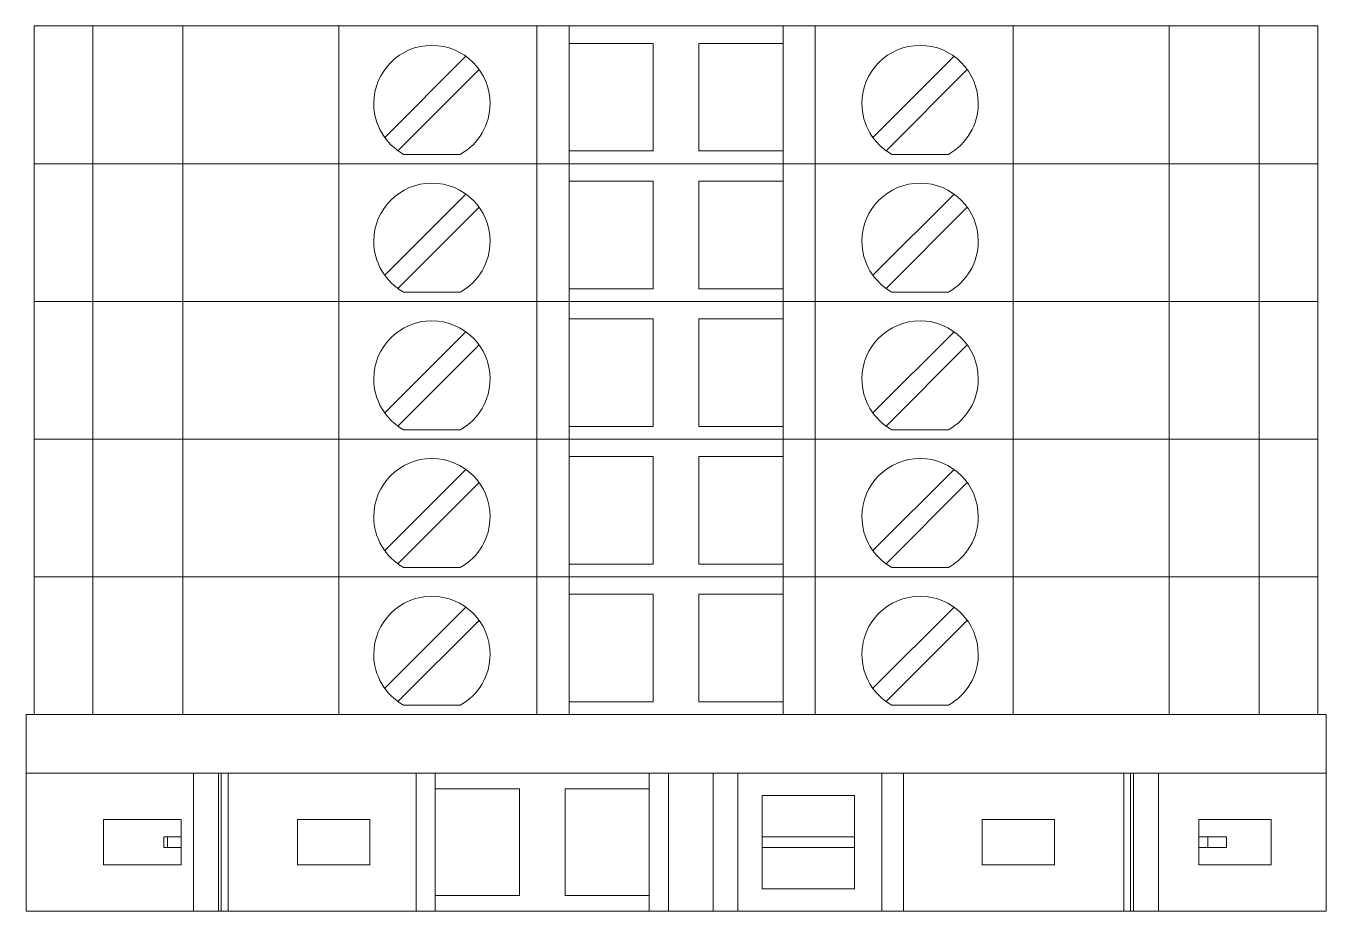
# Model space of a CAD drawing. Header units: millimetres. Extents: x 1880 to 4113, y 771 to 2990.
# Drawn here: x 2250.29 to 2298.89, y 1240.41 to 1273.51 of the extents above; entities that cross this region are included whole.
import ezdxf

# ---------------------------------------------------------------- set-up
doc = ezdxf.new("R2010")
doc.units = ezdxf.units.MM
doc.layers.add('000-PI-Oprema', color=30, linetype='Continuous', lineweight=5)
doc.layers.add('000-PI-ORMAR', color=2, linetype='Continuous')

msp = doc.modelspace()

# ---------------------------------------------------------------- linework, layer by layer
at = {"color": 0, "linetype": 'ByBlock', "lineweight": 0, "ltscale": 0.25}
msp.add_lwpolyline([(2250.29, 1247.763), (2250.29, 1240.413), (2298.89, 1240.413), (2298.89, 1247.763), (2250.29, 1247.763)], dxfattribs=at)
at = {"layer": '000-PI-Oprema', "color": 0, "linetype": 'ByBlock', "lineweight": 0}
for p, q in [((2250.29, 1247.763), (2250.29, 1240.413)), ((2298.89, 1247.763), (2250.29, 1247.763)), ((2298.89, 1240.413), (2298.89, 1247.763)), ((2256.555, 1245.563), (2250.29, 1245.563)), ((2256.555, 1240.413), (2256.555, 1245.563)), ((2257.492, 1245.563), (2256.555, 1245.563)), ((2257.492, 1240.413), (2257.492, 1245.563)), ((2257.592, 1245.563), (2257.492, 1245.563)), ((2257.592, 1245.563), (2257.592, 1240.413)), ((2257.85, 1245.563), (2257.592, 1245.563)), ((2257.85, 1245.563), (2257.85, 1240.413)), ((2264.871, 1245.563), (2257.85, 1245.563)), ((2264.871, 1245.563), (2265.59, 1245.563)), ((2264.871, 1240.413), (2264.871, 1245.563)), ((2265.59, 1244.988), (2265.59, 1245.563)), ((2265.59, 1245.563), (2273.59, 1245.563)), ((2273.59, 1245.563), (2273.59, 1244.988)), ((2273.59, 1245.563), (2274.308, 1245.563)), ((2274.308, 1245.563), (2275.98, 1245.563)), ((2274.308, 1240.413), (2274.308, 1245.563)), ((2276.905, 1245.563), (2275.98, 1245.563)), ((2275.98, 1245.563), (2275.98, 1240.413)), ((2282.279, 1245.563), (2276.905, 1245.563)), ((2276.905, 1245.563), (2276.905, 1240.413)), ((2282.279, 1245.563), (2282.279, 1240.413)), ((2283.099, 1245.563), (2282.279, 1245.563)), ((2283.099, 1240.413), (2283.099, 1245.563)), ((2283.099, 1245.563), (2291.329, 1245.563)), ((2291.329, 1245.563), (2291.329, 1240.413)), ((2291.329, 1245.563), (2291.587, 1245.563)), ((2291.587, 1240.413), (2291.587, 1245.563)), ((2291.587, 1245.563), (2291.688, 1245.563)), ((2292.624, 1245.563), (2291.688, 1245.563)), ((2291.688, 1240.413), (2291.688, 1245.563)), ((2292.624, 1245.563), (2298.89, 1245.563)), ((2292.624, 1240.413), (2292.624, 1245.563)), ((2265.59, 1240.988), (2265.59, 1244.988)), ((2265.59, 1244.988), (2268.74, 1244.988)), ((2268.74, 1244.988), (2268.74, 1240.988)), ((2270.44, 1244.988), (2273.59, 1244.988)), ((2270.44, 1240.988), (2270.44, 1244.988)), ((2273.59, 1244.988), (2273.59, 1240.988)), ((2277.815, 1244.738), (2281.265, 1244.738)), ((2277.815, 1243.188), (2277.815, 1244.738)), ((2281.265, 1244.738), (2281.265, 1243.188)), ((2253.19, 1242.138), (2253.19, 1243.838)), ((2253.19, 1243.838), (2256.09, 1243.838)), ((2256.09, 1243.838), (2256.09, 1243.188)), ((2260.44, 1243.838), (2263.14, 1243.838)), ((2260.44, 1242.138), (2260.44, 1243.838)), ((2263.14, 1243.838), (2263.14, 1242.138)), ((2286.04, 1243.838), (2288.74, 1243.838)), ((2286.04, 1242.138), (2286.04, 1243.838)), ((2288.74, 1243.838), (2288.74, 1242.138)), ((2294.14, 1243.188), (2294.14, 1243.838)), ((2294.14, 1243.838), (2296.84, 1243.838)), ((2296.84, 1243.838), (2296.84, 1242.138)), ((2255.575, 1243.188), (2255.444, 1243.188)), ((2255.444, 1242.788), (2255.444, 1243.188)), ((2255.575, 1243.188), (2255.575, 1242.788)), ((2255.575, 1243.188), (2256.09, 1243.188)), ((2256.09, 1243.188), (2256.09, 1242.788)), ((2277.815, 1243.188), (2281.265, 1243.188)), ((2277.815, 1242.788), (2277.815, 1243.188)), ((2281.265, 1243.188), (2281.265, 1242.788)), ((2294.14, 1242.788), (2294.14, 1243.188)), ((2294.14, 1243.188), (2294.475, 1243.188)), ((2294.475, 1243.188), (2294.475, 1242.788)), ((2295.175, 1243.188), (2294.475, 1243.188)), ((2295.175, 1243.188), (2295.175, 1242.788)), ((2255.575, 1242.788), (2255.444, 1242.788)), ((2255.575, 1242.788), (2256.09, 1242.788)), ((2256.09, 1242.788), (2256.09, 1242.138)), ((2277.815, 1242.788), (2281.265, 1242.788)), ((2277.815, 1241.238), (2277.815, 1242.788)), ((2281.265, 1242.788), (2281.265, 1241.238)), ((2294.14, 1242.788), (2294.475, 1242.788)), ((2294.14, 1242.138), (2294.14, 1242.788)), ((2295.175, 1242.788), (2294.475, 1242.788)), ((2256.09, 1242.138), (2253.19, 1242.138)), ((2263.14, 1242.138), (2260.44, 1242.138)), ((2288.74, 1242.138), (2286.04, 1242.138)), ((2296.84, 1242.138), (2294.14, 1242.138)), ((2268.74, 1240.988), (2265.59, 1240.988)), ((2265.59, 1240.413), (2265.59, 1240.988)), ((2273.59, 1240.988), (2270.44, 1240.988)), ((2273.59, 1240.988), (2273.59, 1240.413)), ((2281.265, 1241.238), (2277.815, 1241.238)), ((2257.492, 1240.413), (2256.555, 1240.413)), ((2257.592, 1240.413), (2257.492, 1240.413)), ((2257.85, 1240.413), (2257.592, 1240.413)), ((2264.871, 1240.413), (2265.59, 1240.413))]:
    msp.add_line(p, q, dxfattribs=at)
at = {"layer": '000-PI-Oprema', "color": 0, "linetype": 'ByBlock', "lineweight": 0, "ltscale": 0.25}
msp.add_line((2298.89, 1240.413), (2250.29, 1240.413), dxfattribs=at)
at = {"layer": '000-PI-ORMAR', "color": 0, "linetype": 'ByBlock', "lineweight": 0}
for p, q in [((2250.59, 1273.513), (2250.59, 1273.513)), ((2250.59, 1273.513), (2251.272, 1273.513)), ((2250.59, 1268.363), (2250.59, 1273.513)), ((2251.59, 1273.513), (2251.272, 1273.513)), ((2251.59, 1273.513), (2251.59, 1273.513)), ((2252.79, 1273.513), (2251.59, 1273.513)), ((2252.79, 1273.513), (2252.79, 1273.513)), ((2254.381, 1273.513), (2252.79, 1273.513)), ((2252.79, 1268.363), (2252.79, 1273.513)), ((2256.524, 1273.513), (2254.381, 1273.513)), ((2254.84, 1273.513), (2254.84, 1273.513)), ((2256.151, 1268.363), (2256.151, 1273.513)), ((2256.907, 1273.513), (2256.524, 1273.513)), ((2259.415, 1273.513), (2256.907, 1273.513)), ((2257.39, 1273.513), (2257.39, 1273.513)), ((2258.29, 1273.513), (2258.29, 1273.513)), ((2261.99, 1273.513), (2259.415, 1273.513)), ((2269.39, 1273.513), (2261.99, 1273.513)), ((2261.99, 1268.363), (2261.99, 1273.513)), ((2270.59, 1273.513), (2269.39, 1273.513)), ((2269.39, 1268.363), (2269.39, 1273.513)), ((2270.59, 1273.513), (2270.59, 1273.513)), ((2278.59, 1273.513), (2270.59, 1273.513)), ((2270.59, 1268.363), (2270.59, 1273.513)), ((2278.59, 1273.513), (2278.59, 1273.513)), ((2279.79, 1273.513), (2278.59, 1273.513)), ((2278.59, 1268.363), (2278.59, 1273.513)), ((2287.19, 1273.513), (2279.79, 1273.513)), ((2279.79, 1268.363), (2279.79, 1273.513)), ((2284.39, 1273.513), (2284.39, 1273.513)), ((2289.764, 1273.513), (2287.19, 1273.513)), ((2287.19, 1268.363), (2287.19, 1273.513)), ((2289.44, 1273.513), (2289.44, 1273.513)), ((2292.272, 1273.513), (2289.764, 1273.513)), ((2292.09, 1273.513), (2292.09, 1273.513)), ((2292.655, 1273.513), (2292.272, 1273.513)), ((2294.798, 1273.513), (2292.655, 1273.513)), ((2293.029, 1268.363), (2293.029, 1273.513)), ((2294.34, 1273.513), (2294.34, 1273.513)), ((2296.39, 1273.513), (2294.798, 1273.513)), ((2296.39, 1273.513), (2296.39, 1273.513)), ((2296.39, 1273.513), (2298.59, 1273.513)), ((2296.39, 1268.363), (2296.39, 1273.513)), ((2298.59, 1273.513), (2298.59, 1273.513)), ((2298.59, 1268.363), (2298.59, 1273.513)), ((2270.59, 1272.863), (2270.59, 1272.863)), ((2270.59, 1272.863), (2273.74, 1272.863)), ((2273.74, 1272.863), (2273.74, 1268.838)), ((2273.74, 1272.863), (2273.74, 1272.863)), ((2275.44, 1272.863), (2278.59, 1272.863)), ((2275.44, 1268.838), (2275.44, 1272.863)), ((2275.44, 1272.863), (2275.44, 1272.863)), ((2278.59, 1272.863), (2278.59, 1272.863)), ((2266.735, 1272.379), (2263.699, 1269.343)), ((2266.735, 1272.379), (2266.735, 1272.379)), ((2284.985, 1272.379), (2281.949, 1269.343)), ((2284.985, 1272.379), (2284.985, 1272.379)), ((2264.194, 1268.848), (2267.23, 1271.884)), ((2267.23, 1271.884), (2267.23, 1271.884)), ((2269.39, 1269.313), (2269.39, 1271.913)), ((2269.39, 1271.913), (2269.39, 1271.913)), ((2279.79, 1271.913), (2279.79, 1271.913)), ((2279.79, 1269.313), (2279.79, 1271.913)), ((2282.444, 1268.848), (2285.48, 1271.884)), ((2285.48, 1271.884), (2285.48, 1271.884)), ((2263.699, 1269.343), (2263.699, 1269.343)), ((2269.39, 1269.313), (2269.39, 1269.313)), ((2279.79, 1269.313), (2279.79, 1269.313)), ((2281.949, 1269.343), (2281.949, 1269.343)), ((2264.194, 1268.848), (2264.194, 1268.848)), ((2264.406, 1268.713), (2264.406, 1268.713)), ((2264.406, 1268.713), (2266.523, 1268.713)), ((2266.523, 1268.713), (2266.523, 1268.713)), ((2270.59, 1268.838), (2270.59, 1268.838)), ((2273.74, 1268.838), (2270.59, 1268.838)), ((2273.74, 1268.838), (2273.74, 1268.838)), ((2278.59, 1268.838), (2275.44, 1268.838)), ((2275.44, 1268.838), (2275.44, 1268.838)), ((2278.59, 1268.838), (2278.59, 1268.838)), ((2282.444, 1268.848), (2282.444, 1268.848)), ((2282.656, 1268.713), (2282.656, 1268.713)), ((2282.656, 1268.713), (2284.773, 1268.713)), ((2284.773, 1268.713), (2284.773, 1268.713)), ((2250.59, 1268.363), (2250.59, 1268.363)), ((2250.59, 1268.363), (2251.272, 1268.363)), ((2250.59, 1268.363), (2250.59, 1268.363)), ((2250.59, 1268.363), (2251.272, 1268.363)), ((2250.59, 1263.213), (2250.59, 1268.363)), ((2251.59, 1268.363), (2251.272, 1268.363)), ((2251.59, 1268.363), (2251.272, 1268.363)), ((2252.79, 1268.363), (2251.59, 1268.363)), ((2251.59, 1268.363), (2251.59, 1268.363)), ((2251.59, 1268.363), (2251.59, 1268.363)), ((2252.79, 1268.363), (2251.59, 1268.363)), ((2252.09, 1268.363), (2252.09, 1268.363)), ((2254.381, 1268.363), (2252.79, 1268.363)), ((2252.79, 1268.363), (2252.79, 1268.363)), ((2252.79, 1268.363), (2252.79, 1268.363)), ((2254.381, 1268.363), (2252.79, 1268.363)), ((2252.79, 1263.213), (2252.79, 1268.363)), ((2256.524, 1268.363), (2254.381, 1268.363)), ((2256.524, 1268.363), (2254.381, 1268.363)), ((2254.84, 1268.363), (2254.84, 1268.363)), ((2254.84, 1268.363), (2254.84, 1268.363)), ((2256.151, 1263.213), (2256.151, 1268.363)), ((2256.524, 1268.363), (2256.907, 1268.363)), ((2256.907, 1268.363), (2256.524, 1268.363)), ((2256.907, 1268.363), (2259.415, 1268.363)), ((2259.415, 1268.363), (2256.907, 1268.363)), ((2257.39, 1268.363), (2257.39, 1268.363)), ((2257.39, 1268.363), (2257.39, 1268.363)), ((2258.29, 1268.363), (2258.29, 1268.363)), ((2258.29, 1268.363), (2258.29, 1268.363)), ((2258.59, 1268.363), (2258.59, 1268.363)), ((2261.99, 1268.363), (2259.415, 1268.363)), ((2261.99, 1268.363), (2259.415, 1268.363)), ((2269.39, 1268.363), (2261.99, 1268.363)), ((2269.39, 1268.363), (2261.99, 1268.363)), ((2261.99, 1263.213), (2261.99, 1268.363)), ((2270.59, 1268.363), (2269.39, 1268.363)), ((2270.59, 1268.363), (2269.39, 1268.363)), ((2269.39, 1263.213), (2269.39, 1268.363)), ((2278.59, 1268.363), (2270.59, 1268.363)), ((2270.59, 1268.363), (2270.59, 1268.363)), ((2270.59, 1268.363), (2270.59, 1268.363)), ((2278.59, 1268.363), (2270.59, 1268.363)), ((2270.59, 1263.213), (2270.59, 1268.363)), ((2279.79, 1268.363), (2278.59, 1268.363)), ((2278.59, 1268.363), (2278.59, 1268.363)), ((2278.59, 1268.363), (2278.59, 1268.363)), ((2279.79, 1268.363), (2278.59, 1268.363)), ((2278.59, 1263.213), (2278.59, 1268.363)), ((2287.19, 1268.363), (2279.79, 1268.363)), ((2287.19, 1268.363), (2279.79, 1268.363)), ((2279.79, 1263.213), (2279.79, 1268.363)), ((2284.39, 1268.363), (2284.39, 1268.363)), ((2284.39, 1268.363), (2284.39, 1268.363)), ((2289.764, 1268.363), (2287.19, 1268.363)), ((2289.764, 1268.363), (2287.19, 1268.363)), ((2287.19, 1263.213), (2287.19, 1268.363)), ((2289.44, 1268.363), (2289.44, 1268.363)), ((2289.44, 1268.363), (2289.44, 1268.363)), ((2289.764, 1268.363), (2292.272, 1268.363)), ((2292.272, 1268.363), (2289.764, 1268.363)), ((2290.59, 1268.363), (2290.59, 1268.363)), ((2292.09, 1268.363), (2292.09, 1268.363)), ((2292.09, 1268.363), (2292.09, 1268.363)), ((2292.272, 1268.363), (2292.655, 1268.363)), ((2292.655, 1268.363), (2292.272, 1268.363)), ((2294.798, 1268.363), (2292.655, 1268.363)), ((2294.798, 1268.363), (2292.655, 1268.363)), ((2293.029, 1263.213), (2293.029, 1268.363)), ((2294.34, 1268.363), (2294.34, 1268.363)), ((2294.34, 1268.363), (2294.34, 1268.363)), ((2296.39, 1268.363), (2294.798, 1268.363)), ((2296.39, 1268.363), (2294.798, 1268.363)), ((2296.39, 1268.363), (2298.59, 1268.363)), ((2296.39, 1268.363), (2296.39, 1268.363)), ((2296.39, 1268.363), (2296.39, 1268.363)), ((2296.39, 1268.363), (2298.59, 1268.363)), ((2296.39, 1263.213), (2296.39, 1268.363)), ((2298.59, 1268.363), (2298.59, 1268.363)), ((2298.59, 1268.363), (2298.59, 1268.363)), ((2298.59, 1263.213), (2298.59, 1268.363)), ((2270.59, 1267.713), (2270.59, 1267.713)), ((2270.59, 1267.713), (2273.74, 1267.713)), ((2273.74, 1267.713), (2273.74, 1263.688)), ((2273.74, 1267.713), (2273.74, 1267.713)), ((2275.44, 1267.713), (2278.59, 1267.713)), ((2275.44, 1263.688), (2275.44, 1267.713)), ((2275.44, 1267.713), (2275.44, 1267.713)), ((2278.59, 1267.713), (2278.59, 1267.713)), ((2266.735, 1267.229), (2263.699, 1264.193)), ((2266.735, 1267.229), (2266.735, 1267.229)), ((2284.985, 1267.229), (2281.949, 1264.193)), ((2284.985, 1267.229), (2284.985, 1267.229)), ((2264.194, 1263.698), (2267.23, 1266.734)), ((2267.23, 1266.734), (2267.23, 1266.734)), ((2269.39, 1264.163), (2269.39, 1266.763)), ((2269.39, 1266.763), (2269.39, 1266.763)), ((2279.79, 1266.763), (2279.79, 1266.763)), ((2279.79, 1264.163), (2279.79, 1266.763)), ((2282.444, 1263.698), (2285.48, 1266.734)), ((2285.48, 1266.734), (2285.48, 1266.734)), ((2263.699, 1264.193), (2263.699, 1264.193)), ((2269.39, 1264.163), (2269.39, 1264.163)), ((2279.79, 1264.163), (2279.79, 1264.163)), ((2281.949, 1264.193), (2281.949, 1264.193)), ((2264.194, 1263.698), (2264.194, 1263.698)), ((2270.59, 1263.688), (2270.59, 1263.688)), ((2273.74, 1263.688), (2270.59, 1263.688)), ((2273.74, 1263.688), (2273.74, 1263.688)), ((2278.59, 1263.688), (2275.44, 1263.688)), ((2275.44, 1263.688), (2275.44, 1263.688)), ((2278.59, 1263.688), (2278.59, 1263.688)), ((2282.444, 1263.698), (2282.444, 1263.698)), ((2250.59, 1263.213), (2250.59, 1263.213)), ((2250.59, 1263.213), (2251.272, 1263.213)), ((2250.59, 1263.213), (2250.59, 1263.213)), ((2250.59, 1263.213), (2251.272, 1263.213)), ((2250.59, 1258.063), (2250.59, 1263.213)), ((2251.59, 1263.213), (2251.272, 1263.213)), ((2251.59, 1263.213), (2251.272, 1263.213)), ((2252.79, 1263.213), (2251.59, 1263.213)), ((2251.59, 1263.213), (2251.59, 1263.213)), ((2251.59, 1263.213), (2251.59, 1263.213)), ((2252.79, 1263.213), (2251.59, 1263.213)), ((2252.09, 1263.213), (2252.09, 1263.213)), ((2254.381, 1263.213), (2252.79, 1263.213)), ((2252.79, 1263.213), (2252.79, 1263.213)), ((2252.79, 1263.213), (2252.79, 1263.213)), ((2254.381, 1263.213), (2252.79, 1263.213)), ((2252.79, 1258.063), (2252.79, 1263.213)), ((2256.524, 1263.213), (2254.381, 1263.213)), ((2256.524, 1263.213), (2254.381, 1263.213)), ((2254.84, 1263.213), (2254.84, 1263.213)), ((2254.84, 1263.213), (2254.84, 1263.213)), ((2256.151, 1258.063), (2256.151, 1263.213)), ((2256.524, 1263.213), (2256.907, 1263.213)), ((2256.907, 1263.213), (2256.524, 1263.213)), ((2256.907, 1263.213), (2259.415, 1263.213)), ((2259.415, 1263.213), (2256.907, 1263.213)), ((2257.39, 1263.213), (2257.39, 1263.213)), ((2257.39, 1263.213), (2257.39, 1263.213)), ((2258.29, 1263.213), (2258.29, 1263.213)), ((2258.29, 1263.213), (2258.29, 1263.213)), ((2258.59, 1263.213), (2258.59, 1263.213)), ((2261.99, 1263.213), (2259.415, 1263.213)), ((2261.99, 1263.213), (2259.415, 1263.213)), ((2269.39, 1263.213), (2261.99, 1263.213)), ((2269.39, 1263.213), (2261.99, 1263.213)), ((2261.99, 1258.063), (2261.99, 1263.213)), ((2264.406, 1263.563), (2264.406, 1263.563)), ((2264.406, 1263.563), (2266.523, 1263.563)), ((2266.523, 1263.563), (2266.523, 1263.563)), ((2270.59, 1263.213), (2269.39, 1263.213)), ((2270.59, 1263.213), (2269.39, 1263.213)), ((2269.39, 1258.063), (2269.39, 1263.213)), ((2278.59, 1263.213), (2270.59, 1263.213)), ((2270.59, 1263.213), (2270.59, 1263.213)), ((2270.59, 1263.213), (2270.59, 1263.213)), ((2278.59, 1263.213), (2270.59, 1263.213)), ((2270.59, 1258.063), (2270.59, 1263.213)), ((2279.79, 1263.213), (2278.59, 1263.213)), ((2278.59, 1263.213), (2278.59, 1263.213)), ((2278.59, 1263.213), (2278.59, 1263.213)), ((2279.79, 1263.213), (2278.59, 1263.213)), ((2278.59, 1258.063), (2278.59, 1263.213)), ((2287.19, 1263.213), (2279.79, 1263.213)), ((2287.19, 1263.213), (2279.79, 1263.213)), ((2279.79, 1258.063), (2279.79, 1263.213)), ((2282.656, 1263.563), (2282.656, 1263.563)), ((2282.656, 1263.563), (2284.773, 1263.563)), ((2284.39, 1263.213), (2284.39, 1263.213)), ((2284.39, 1263.213), (2284.39, 1263.213)), ((2284.773, 1263.563), (2284.773, 1263.563)), ((2289.764, 1263.213), (2287.19, 1263.213)), ((2289.764, 1263.213), (2287.19, 1263.213)), ((2287.19, 1258.063), (2287.19, 1263.213)), ((2289.44, 1263.213), (2289.44, 1263.213)), ((2289.44, 1263.213), (2289.44, 1263.213)), ((2289.764, 1263.213), (2292.272, 1263.213)), ((2292.272, 1263.213), (2289.764, 1263.213)), ((2290.59, 1263.213), (2290.59, 1263.213)), ((2292.09, 1263.213), (2292.09, 1263.213)), ((2292.09, 1263.213), (2292.09, 1263.213)), ((2292.272, 1263.213), (2292.655, 1263.213)), ((2292.655, 1263.213), (2292.272, 1263.213)), ((2294.798, 1263.213), (2292.655, 1263.213)), ((2294.798, 1263.213), (2292.655, 1263.213)), ((2293.029, 1258.063), (2293.029, 1263.213)), ((2294.34, 1263.213), (2294.34, 1263.213)), ((2294.34, 1263.213), (2294.34, 1263.213)), ((2296.39, 1263.213), (2294.798, 1263.213)), ((2296.39, 1263.213), (2294.798, 1263.213)), ((2296.39, 1263.213), (2298.59, 1263.213)), ((2296.39, 1263.213), (2296.39, 1263.213)), ((2296.39, 1263.213), (2296.39, 1263.213)), ((2296.39, 1263.213), (2298.59, 1263.213)), ((2296.39, 1258.063), (2296.39, 1263.213)), ((2298.59, 1263.213), (2298.59, 1263.213)), ((2298.59, 1263.213), (2298.59, 1263.213)), ((2298.59, 1258.063), (2298.59, 1263.213)), ((2270.59, 1262.563), (2270.59, 1262.563)), ((2270.59, 1262.563), (2273.74, 1262.563)), ((2273.74, 1262.563), (2273.74, 1258.538)), ((2273.74, 1262.563), (2273.74, 1262.563)), ((2275.44, 1262.563), (2278.59, 1262.563)), ((2275.44, 1258.538), (2275.44, 1262.563)), ((2275.44, 1262.563), (2275.44, 1262.563)), ((2278.59, 1262.563), (2278.59, 1262.563)), ((2266.735, 1262.079), (2263.699, 1259.043)), ((2266.735, 1262.079), (2266.735, 1262.079)), ((2284.985, 1262.079), (2281.949, 1259.043)), ((2284.985, 1262.079), (2284.985, 1262.079)), ((2264.194, 1258.548), (2267.23, 1261.584)), ((2267.23, 1261.584), (2267.23, 1261.584)), ((2269.39, 1259.013), (2269.39, 1261.613)), ((2269.39, 1261.613), (2269.39, 1261.613)), ((2279.79, 1261.613), (2279.79, 1261.613)), ((2279.79, 1259.013), (2279.79, 1261.613)), ((2282.444, 1258.548), (2285.48, 1261.584)), ((2285.48, 1261.584), (2285.48, 1261.584)), ((2263.699, 1259.043), (2263.699, 1259.043)), ((2269.39, 1259.013), (2269.39, 1259.013)), ((2279.79, 1259.013), (2279.79, 1259.013)), ((2281.949, 1259.043), (2281.949, 1259.043)), ((2264.194, 1258.548), (2264.194, 1258.548)), ((2264.406, 1258.413), (2264.406, 1258.413)), ((2264.406, 1258.413), (2266.523, 1258.413)), ((2266.523, 1258.413), (2266.523, 1258.413)), ((2270.59, 1258.538), (2270.59, 1258.538)), ((2273.74, 1258.538), (2270.59, 1258.538)), ((2273.74, 1258.538), (2273.74, 1258.538)), ((2278.59, 1258.538), (2275.44, 1258.538)), ((2275.44, 1258.538), (2275.44, 1258.538)), ((2278.59, 1258.538), (2278.59, 1258.538)), ((2282.444, 1258.548), (2282.444, 1258.548)), ((2282.656, 1258.413), (2282.656, 1258.413)), ((2282.656, 1258.413), (2284.773, 1258.413)), ((2284.773, 1258.413), (2284.773, 1258.413)), ((2250.59, 1258.063), (2250.59, 1258.063)), ((2250.59, 1258.063), (2251.272, 1258.063)), ((2250.59, 1258.063), (2250.59, 1258.063)), ((2250.59, 1258.063), (2251.272, 1258.063)), ((2250.59, 1252.913), (2250.59, 1258.063)), ((2251.59, 1258.063), (2251.272, 1258.063)), ((2251.59, 1258.063), (2251.272, 1258.063)), ((2252.79, 1258.063), (2251.59, 1258.063)), ((2251.59, 1258.063), (2251.59, 1258.063)), ((2251.59, 1258.063), (2251.59, 1258.063)), ((2252.79, 1258.063), (2251.59, 1258.063)), ((2252.09, 1258.063), (2252.09, 1258.063)), ((2254.381, 1258.063), (2252.79, 1258.063)), ((2252.79, 1258.063), (2252.79, 1258.063)), ((2252.79, 1258.063), (2252.79, 1258.063)), ((2254.381, 1258.063), (2252.79, 1258.063)), ((2252.79, 1252.913), (2252.79, 1258.063)), ((2256.524, 1258.063), (2254.381, 1258.063)), ((2256.524, 1258.063), (2254.381, 1258.063)), ((2254.84, 1258.063), (2254.84, 1258.063)), ((2254.84, 1258.063), (2254.84, 1258.063)), ((2256.151, 1252.913), (2256.151, 1258.063)), ((2256.524, 1258.063), (2256.907, 1258.063)), ((2256.907, 1258.063), (2256.524, 1258.063)), ((2256.907, 1258.063), (2259.415, 1258.063)), ((2259.415, 1258.063), (2256.907, 1258.063)), ((2257.39, 1258.063), (2257.39, 1258.063)), ((2257.39, 1258.063), (2257.39, 1258.063)), ((2258.29, 1258.063), (2258.29, 1258.063)), ((2258.29, 1258.063), (2258.29, 1258.063)), ((2258.59, 1258.063), (2258.59, 1258.063)), ((2261.99, 1258.063), (2259.415, 1258.063)), ((2261.99, 1258.063), (2259.415, 1258.063)), ((2269.39, 1258.063), (2261.99, 1258.063)), ((2269.39, 1258.063), (2261.99, 1258.063)), ((2261.99, 1252.913), (2261.99, 1258.063)), ((2270.59, 1258.063), (2269.39, 1258.063)), ((2270.59, 1258.063), (2269.39, 1258.063)), ((2269.39, 1252.913), (2269.39, 1258.063)), ((2278.59, 1258.063), (2270.59, 1258.063)), ((2270.59, 1258.063), (2270.59, 1258.063)), ((2270.59, 1258.063), (2270.59, 1258.063)), ((2278.59, 1258.063), (2270.59, 1258.063)), ((2270.59, 1252.913), (2270.59, 1258.063)), ((2279.79, 1258.063), (2278.59, 1258.063)), ((2278.59, 1258.063), (2278.59, 1258.063)), ((2278.59, 1258.063), (2278.59, 1258.063)), ((2279.79, 1258.063), (2278.59, 1258.063)), ((2278.59, 1252.913), (2278.59, 1258.063)), ((2287.19, 1258.063), (2279.79, 1258.063)), ((2287.19, 1258.063), (2279.79, 1258.063)), ((2279.79, 1252.913), (2279.79, 1258.063)), ((2284.39, 1258.063), (2284.39, 1258.063)), ((2284.39, 1258.063), (2284.39, 1258.063)), ((2289.764, 1258.063), (2287.19, 1258.063)), ((2289.764, 1258.063), (2287.19, 1258.063)), ((2287.19, 1252.913), (2287.19, 1258.063)), ((2289.44, 1258.063), (2289.44, 1258.063)), ((2289.44, 1258.063), (2289.44, 1258.063)), ((2289.764, 1258.063), (2292.272, 1258.063)), ((2292.272, 1258.063), (2289.764, 1258.063)), ((2290.59, 1258.063), (2290.59, 1258.063)), ((2292.09, 1258.063), (2292.09, 1258.063)), ((2292.09, 1258.063), (2292.09, 1258.063)), ((2292.272, 1258.063), (2292.655, 1258.063)), ((2292.655, 1258.063), (2292.272, 1258.063)), ((2294.798, 1258.063), (2292.655, 1258.063)), ((2294.798, 1258.063), (2292.655, 1258.063)), ((2293.029, 1252.913), (2293.029, 1258.063)), ((2294.34, 1258.063), (2294.34, 1258.063)), ((2294.34, 1258.063), (2294.34, 1258.063)), ((2296.39, 1258.063), (2294.798, 1258.063)), ((2296.39, 1258.063), (2294.798, 1258.063)), ((2296.39, 1258.063), (2298.59, 1258.063)), ((2296.39, 1258.063), (2296.39, 1258.063)), ((2296.39, 1258.063), (2296.39, 1258.063)), ((2296.39, 1258.063), (2298.59, 1258.063)), ((2296.39, 1252.913), (2296.39, 1258.063)), ((2298.59, 1258.063), (2298.59, 1258.063)), ((2298.59, 1258.063), (2298.59, 1258.063)), ((2298.59, 1252.913), (2298.59, 1258.063)), ((2270.59, 1257.413), (2270.59, 1257.413)), ((2270.59, 1257.413), (2273.74, 1257.413)), ((2273.74, 1257.413), (2273.74, 1253.388)), ((2273.74, 1257.413), (2273.74, 1257.413)), ((2275.44, 1257.413), (2278.59, 1257.413)), ((2275.44, 1253.388), (2275.44, 1257.413)), ((2275.44, 1257.413), (2275.44, 1257.413)), ((2278.59, 1257.413), (2278.59, 1257.413)), ((2266.735, 1256.929), (2263.699, 1253.893)), ((2266.735, 1256.929), (2266.735, 1256.929)), ((2284.985, 1256.929), (2281.949, 1253.893)), ((2284.985, 1256.929), (2284.985, 1256.929)), ((2264.194, 1253.398), (2267.23, 1256.434)), ((2267.23, 1256.434), (2267.23, 1256.434)), ((2269.39, 1253.863), (2269.39, 1256.463)), ((2269.39, 1256.463), (2269.39, 1256.463)), ((2279.79, 1256.463), (2279.79, 1256.463)), ((2279.79, 1253.863), (2279.79, 1256.463)), ((2282.444, 1253.398), (2285.48, 1256.434)), ((2285.48, 1256.434), (2285.48, 1256.434)), ((2263.699, 1253.893), (2263.699, 1253.893)), ((2281.949, 1253.893), (2281.949, 1253.893)), ((2264.194, 1253.398), (2264.194, 1253.398)), ((2269.39, 1253.863), (2269.39, 1253.863)), ((2279.79, 1253.863), (2279.79, 1253.863)), ((2282.444, 1253.398), (2282.444, 1253.398)), ((2250.59, 1252.913), (2250.59, 1252.913)), ((2250.59, 1252.913), (2251.272, 1252.913)), ((2250.59, 1252.913), (2250.59, 1252.913)), ((2250.59, 1252.913), (2251.272, 1252.913)), ((2250.59, 1247.763), (2250.59, 1252.913)), ((2251.59, 1252.913), (2251.272, 1252.913)), ((2251.59, 1252.913), (2251.272, 1252.913)), ((2252.79, 1252.913), (2251.59, 1252.913)), ((2251.59, 1252.913), (2251.59, 1252.913)), ((2251.59, 1252.913), (2251.59, 1252.913)), ((2252.79, 1252.913), (2251.59, 1252.913)), ((2252.09, 1252.913), (2252.09, 1252.913)), ((2254.381, 1252.913), (2252.79, 1252.913)), ((2252.79, 1252.913), (2252.79, 1252.913)), ((2252.79, 1252.913), (2252.79, 1252.913)), ((2254.381, 1252.913), (2252.79, 1252.913)), ((2252.79, 1247.763), (2252.79, 1252.913)), ((2256.524, 1252.913), (2254.381, 1252.913)), ((2256.524, 1252.913), (2254.381, 1252.913)), ((2254.84, 1252.913), (2254.84, 1252.913)), ((2254.84, 1252.913), (2254.84, 1252.913)), ((2256.151, 1247.763), (2256.151, 1252.913)), ((2256.524, 1252.913), (2256.907, 1252.913)), ((2256.907, 1252.913), (2256.524, 1252.913)), ((2256.907, 1252.913), (2259.415, 1252.913)), ((2259.415, 1252.913), (2256.907, 1252.913)), ((2257.39, 1252.913), (2257.39, 1252.913)), ((2257.39, 1252.913), (2257.39, 1252.913)), ((2258.29, 1252.913), (2258.29, 1252.913)), ((2258.29, 1252.913), (2258.29, 1252.913)), ((2258.59, 1252.913), (2258.59, 1252.913)), ((2261.99, 1252.913), (2259.415, 1252.913)), ((2261.99, 1252.913), (2259.415, 1252.913)), ((2269.39, 1252.913), (2261.99, 1252.913)), ((2269.39, 1252.913), (2261.99, 1252.913)), ((2261.99, 1247.763), (2261.99, 1252.913)), ((2264.406, 1253.263), (2264.406, 1253.263)), ((2264.406, 1253.263), (2266.523, 1253.263)), ((2266.523, 1253.263), (2266.523, 1253.263)), ((2270.59, 1252.913), (2269.39, 1252.913)), ((2270.59, 1252.913), (2269.39, 1252.913)), ((2269.39, 1247.763), (2269.39, 1252.913)), ((2270.59, 1253.388), (2270.59, 1253.388)), ((2273.74, 1253.388), (2270.59, 1253.388)), ((2278.59, 1252.913), (2270.59, 1252.913)), ((2270.59, 1252.913), (2270.59, 1252.913)), ((2270.59, 1252.913), (2270.59, 1252.913)), ((2278.59, 1252.913), (2270.59, 1252.913)), ((2270.59, 1247.763), (2270.59, 1252.913)), ((2273.74, 1253.388), (2273.74, 1253.388)), ((2278.59, 1253.388), (2275.44, 1253.388)), ((2275.44, 1253.388), (2275.44, 1253.388)), ((2278.59, 1253.388), (2278.59, 1253.388)), ((2279.79, 1252.913), (2278.59, 1252.913)), ((2278.59, 1252.913), (2278.59, 1252.913)), ((2278.59, 1252.913), (2278.59, 1252.913)), ((2279.79, 1252.913), (2278.59, 1252.913)), ((2278.59, 1247.763), (2278.59, 1252.913)), ((2287.19, 1252.913), (2279.79, 1252.913)), ((2287.19, 1252.913), (2279.79, 1252.913)), ((2279.79, 1247.763), (2279.79, 1252.913)), ((2282.656, 1253.263), (2282.656, 1253.263)), ((2282.656, 1253.263), (2284.773, 1253.263)), ((2284.39, 1252.913), (2284.39, 1252.913)), ((2284.39, 1252.913), (2284.39, 1252.913)), ((2284.773, 1253.263), (2284.773, 1253.263)), ((2289.764, 1252.913), (2287.19, 1252.913)), ((2289.764, 1252.913), (2287.19, 1252.913)), ((2287.19, 1247.763), (2287.19, 1252.913)), ((2289.44, 1252.913), (2289.44, 1252.913)), ((2289.44, 1252.913), (2289.44, 1252.913)), ((2289.764, 1252.913), (2292.272, 1252.913)), ((2292.272, 1252.913), (2289.764, 1252.913)), ((2290.59, 1252.913), (2290.59, 1252.913)), ((2292.09, 1252.913), (2292.09, 1252.913)), ((2292.09, 1252.913), (2292.09, 1252.913)), ((2292.272, 1252.913), (2292.655, 1252.913)), ((2292.655, 1252.913), (2292.272, 1252.913)), ((2294.798, 1252.913), (2292.655, 1252.913)), ((2294.798, 1252.913), (2292.655, 1252.913)), ((2293.029, 1247.763), (2293.029, 1252.913)), ((2294.34, 1252.913), (2294.34, 1252.913)), ((2294.34, 1252.913), (2294.34, 1252.913)), ((2296.39, 1252.913), (2294.798, 1252.913)), ((2296.39, 1252.913), (2294.798, 1252.913)), ((2296.39, 1252.913), (2298.59, 1252.913)), ((2296.39, 1252.913), (2296.39, 1252.913)), ((2296.39, 1252.913), (2296.39, 1252.913)), ((2296.39, 1252.913), (2298.59, 1252.913)), ((2296.39, 1247.763), (2296.39, 1252.913)), ((2298.59, 1252.913), (2298.59, 1252.913)), ((2298.59, 1252.913), (2298.59, 1252.913)), ((2298.59, 1247.763), (2298.59, 1252.913)), ((2270.59, 1252.263), (2270.59, 1252.263)), ((2270.59, 1252.263), (2273.74, 1252.263)), ((2273.74, 1252.263), (2273.74, 1248.238)), ((2273.74, 1252.263), (2273.74, 1252.263)), ((2275.44, 1252.263), (2278.59, 1252.263)), ((2275.44, 1248.238), (2275.44, 1252.263)), ((2275.44, 1252.263), (2275.44, 1252.263)), ((2278.59, 1252.263), (2278.59, 1252.263)), ((2266.735, 1251.779), (2263.699, 1248.743)), ((2266.735, 1251.779), (2266.735, 1251.779)), ((2284.985, 1251.779), (2281.949, 1248.743)), ((2284.985, 1251.779), (2284.985, 1251.779)), ((2264.194, 1248.248), (2267.23, 1251.284)), ((2267.23, 1251.284), (2267.23, 1251.284)), ((2269.39, 1248.713), (2269.39, 1251.313)), ((2269.39, 1251.313), (2269.39, 1251.313)), ((2279.79, 1251.313), (2279.79, 1251.313)), ((2279.79, 1248.713), (2279.79, 1251.313)), ((2282.444, 1248.248), (2285.48, 1251.284)), ((2285.48, 1251.284), (2285.48, 1251.284)), ((2263.699, 1248.743), (2263.699, 1248.743)), ((2269.39, 1248.713), (2269.39, 1248.713)), ((2279.79, 1248.713), (2279.79, 1248.713)), ((2281.949, 1248.743), (2281.949, 1248.743)), ((2264.194, 1248.248), (2264.194, 1248.248)), ((2264.406, 1248.113), (2264.406, 1248.113)), ((2264.406, 1248.113), (2266.523, 1248.113)), ((2266.523, 1248.113), (2266.523, 1248.113)), ((2270.59, 1248.238), (2270.59, 1248.238)), ((2273.74, 1248.238), (2270.59, 1248.238)), ((2273.74, 1248.238), (2273.74, 1248.238)), ((2278.59, 1248.238), (2275.44, 1248.238)), ((2275.44, 1248.238), (2275.44, 1248.238)), ((2278.59, 1248.238), (2278.59, 1248.238)), ((2282.444, 1248.248), (2282.444, 1248.248)), ((2282.656, 1248.113), (2282.656, 1248.113)), ((2282.656, 1248.113), (2284.773, 1248.113)), ((2284.773, 1248.113), (2284.773, 1248.113)), ((2250.59, 1247.763), (2250.59, 1247.763)), ((2250.59, 1247.763), (2251.272, 1247.763)), ((2251.59, 1247.763), (2251.272, 1247.763)), ((2252.79, 1247.763), (2251.59, 1247.763)), ((2251.59, 1247.763), (2251.59, 1247.763)), ((2252.09, 1247.763), (2252.09, 1247.763)), ((2254.381, 1247.763), (2252.79, 1247.763)), ((2252.79, 1247.763), (2252.79, 1247.763)), ((2256.524, 1247.763), (2254.381, 1247.763)), ((2254.84, 1247.763), (2254.84, 1247.763)), ((2256.524, 1247.763), (2256.907, 1247.763)), ((2256.907, 1247.763), (2259.415, 1247.763)), ((2257.39, 1247.763), (2257.39, 1247.763)), ((2258.29, 1247.763), (2258.29, 1247.763)), ((2258.59, 1247.763), (2258.59, 1247.763)), ((2261.99, 1247.763), (2259.415, 1247.763)), ((2269.39, 1247.763), (2261.99, 1247.763)), ((2270.59, 1247.763), (2269.39, 1247.763)), ((2278.59, 1247.763), (2270.59, 1247.763)), ((2270.59, 1247.763), (2270.59, 1247.763)), ((2279.79, 1247.763), (2278.59, 1247.763)), ((2278.59, 1247.763), (2278.59, 1247.763)), ((2287.19, 1247.763), (2279.79, 1247.763)), ((2284.39, 1247.763), (2284.39, 1247.763)), ((2289.764, 1247.763), (2287.19, 1247.763)), ((2289.44, 1247.763), (2289.44, 1247.763)), ((2289.764, 1247.763), (2292.272, 1247.763)), ((2290.59, 1247.763), (2290.59, 1247.763)), ((2292.09, 1247.763), (2292.09, 1247.763)), ((2292.272, 1247.763), (2292.655, 1247.763)), ((2294.798, 1247.763), (2292.655, 1247.763)), ((2294.34, 1247.763), (2294.34, 1247.763)), ((2296.39, 1247.763), (2294.798, 1247.763)), ((2296.39, 1247.763), (2298.59, 1247.763)), ((2296.39, 1247.763), (2296.39, 1247.763)), ((2298.59, 1247.763), (2298.59, 1247.763))]:
    msp.add_line(p, q, dxfattribs=at)
for centre, start, end in [((2265.465, 1270.613), 360, 180), ((2283.715, 1270.613), 360, 180), ((2265.465, 1270.613), 180, 240.8754), ((2265.465, 1270.613), 299.1246, 360), ((2283.715, 1270.613), 180, 240.8754), ((2283.715, 1270.613), 299.1246, 360), ((2265.465, 1265.463), 360, 180), ((2283.715, 1265.463), 360, 180), ((2265.465, 1265.463), 180, 240.8754), ((2265.465, 1265.463), 299.1246, 360), ((2283.715, 1265.463), 180, 240.8754), ((2283.715, 1265.463), 299.1246, 360), ((2265.465, 1260.313), 360, 180), ((2283.715, 1260.313), 360, 180), ((2265.465, 1260.313), 180, 240.8754), ((2265.465, 1260.313), 299.1246, 360), ((2283.715, 1260.313), 180, 240.8754), ((2283.715, 1260.313), 299.1246, 360), ((2265.465, 1255.163), 360, 180), ((2283.715, 1255.163), 360, 180), ((2265.465, 1255.163), 180, 240.8754), ((2265.465, 1255.163), 299.1246, 360), ((2283.715, 1255.163), 180, 240.8754), ((2283.715, 1255.163), 299.1246, 360), ((2265.465, 1250.013), 360, 180), ((2283.715, 1250.013), 360, 180), ((2265.465, 1250.013), 180, 240.8754), ((2265.465, 1250.013), 299.1246, 360), ((2283.715, 1250.013), 180, 240.8754), ((2283.715, 1250.013), 299.1246, 360)]:
    msp.add_arc(centre, 2.175, start, end, dxfattribs=at)

doc.saveas('drawing.dxf')
